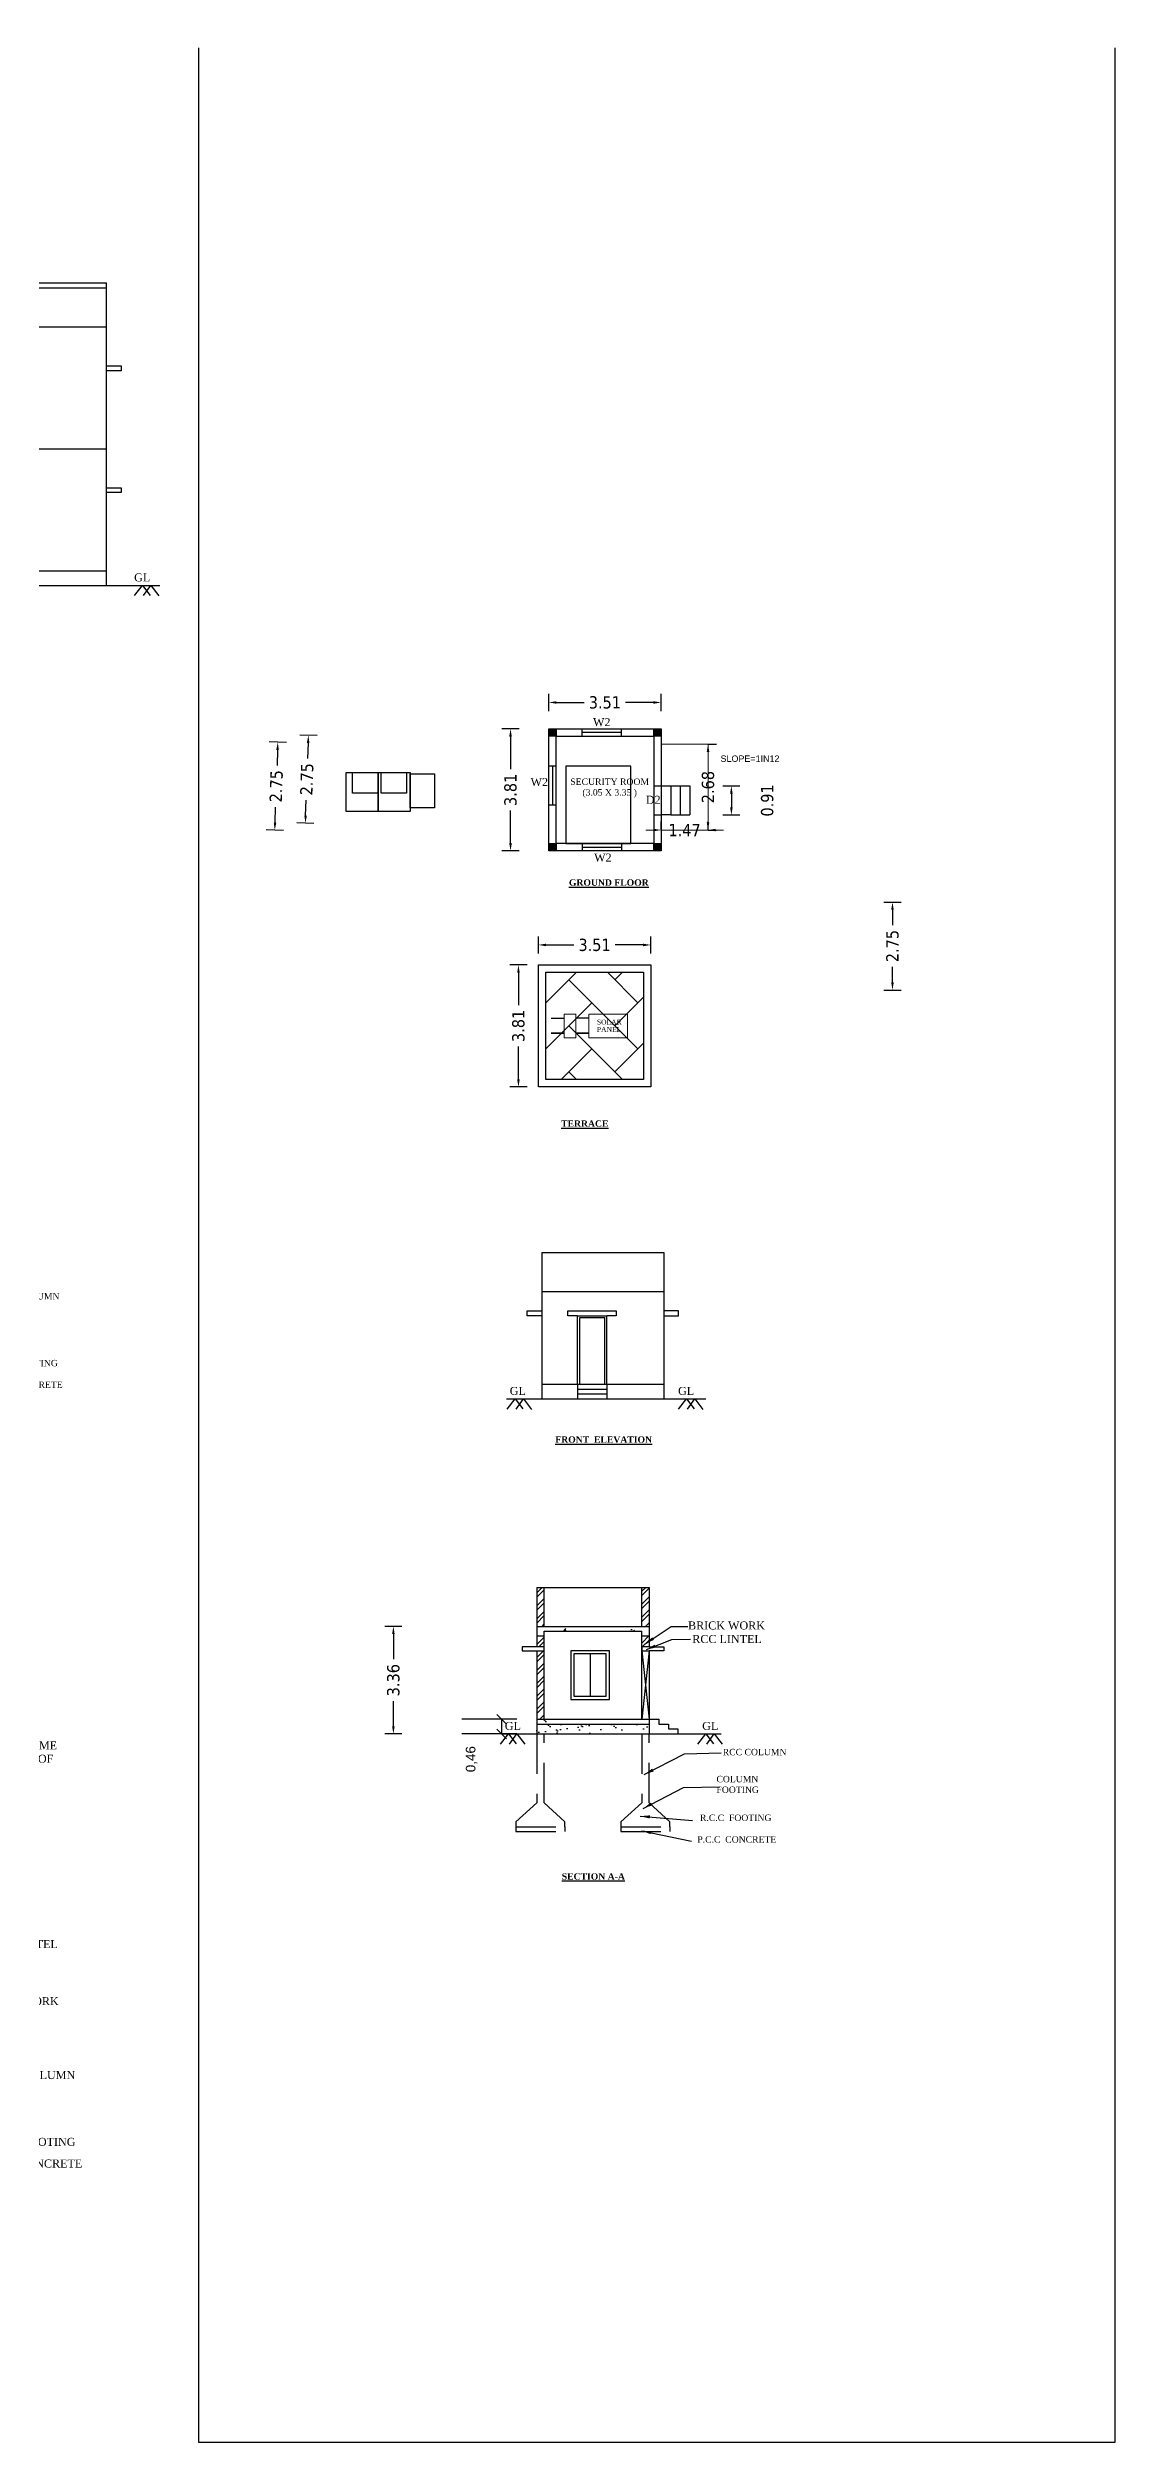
# Model space of a CAD drawing. Header units: metres. Extents: x 2063 to 2266, y 1708 to 2054.
# Drawn here: x 2232.2 to 2265.5, y 1937.3 to 2012.1 of the extents above; entities that cross this region are included whole.
import ezdxf

# ---------------------------------------------------------------- set-up
doc = ezdxf.new("R2010")
doc.units = ezdxf.units.M
doc.linetypes.add('HIDDEN', pattern=[0.375, 0.25, -0.125])
for name, color, linetype in [('BLK_3_COVERED_AREA', 140, 'Continuous'), ('BLK_3_FLR_0_EXIT_WIDTH_DOOR', 2, 'Continuous'), ('BLK_3_FLR_0_REGULAR_ROOM_1', 4, 'Continuous'), ('BLK_3_FLR_0_ROOM_1_LIGHT_VENTILATION_1', 4, 'Continuous'), ('BLK_3_FLR_0_URINAL', 235, 'Continuous'), ('BLK_3_FLR_0_WASH', 60, 'Continuous'), ('BLK_3_FLR_0_WATER_CLOSET', 213, 'Continuous'), ('BLK_3_FLR_1_ROOF_AREA', 54, 'Continuous'), ('BLK_3_HT_OF_BLDG', 5, 'Continuous'), ('BLK_3_PLINTH_HEIGHT', 7, 'Continuous'), ('TOILET_VENTILATION', 6, 'Continuous')]:
    doc.layers.add(name, color=color, linetype=linetype)
doc.layers.add('BLK_3_DA_RAMP_1', color=1, linetype='Continuous', lineweight=0)
doc.layers.add('BLK_3_FLR_0_BLT_UP_AREA', color=45, linetype='Continuous', plot=False)
doc.styles.add('CODE', font='tahoma.ttf')
doc.styles.add('CORPORATION', font='arial.ttf')
doc.styles.add('DIM', font='swissc.ttf')
doc.styles.add('i', font='romantic.ttf')
doc.styles.get("Standard").update_dxf_attribs({"font": 'arial.ttf'})
doc.styles.add('TIMES NEW ROMAN', font='times.ttf')
doc.dimstyles.new('Dim-outter', dxfattribs={"dimtxt": 1, "dimasz": 1, "dimexe": 0, "dimexo": 0, "dimgap": 1, "dimtad": 1, "dimlfac": -1, "dimzin": 3, "dimdsep": 46, "dimtxsty": 'CORPORATION', "dimblk": 'ARCHTICK', "dimcen": 0.125, "dimclrd": 8, "dimclre": 8, "dimclrt": 256, "dimazin": 0, "dimtfac": 0.5, "dimtix": 1, "dimtmove": 2, "dimatfit": 3, "dimfxl": 0, "dimtolj": 1, "dimtzin": 0, "dimarcsym": 0})
doc.dimstyles.new('Din', dxfattribs={"dimscale": 0, "dimtxt": 0.25, "dimasz": 0.1, "dimexe": 0.15, "dimexo": 0.15, "dimgap": 0.03, "dimtad": 0, "dimzin": 0, "dimdsep": 46, "dimtxsty": 'DIM', "dimblk": 'ARCHTICK', "dimcen": 0.09, "dimdle": 0.15, "dimse1": 1, "dimse2": 1, "dimclrd": 256, "dimclre": 256, "dimclrt": 7, "dimadec": 0, "dimazin": 3, "dimtfac": 1, "dimtofl": 0, "dimtmove": 1, "dimatfit": 3, "dimfxl": 0, "dimtolj": 1, "dimtzin": 0, "dimarcsym": 0})
doc.dimstyles.new('ISO-25', dxfattribs={"dimtxt": 2.5, "dimasz": 2.5, "dimexe": 1.25, "dimexo": 0.625, "dimtad": 1, "dimtxsty": 'Standard', "dimcen": 2.5, "dimadec": 0, "dimazin": 0, "dimtfac": 1, "dimtmove": 0, "dimatfit": 3, "dimfxl": 0, "dimarcsym": 0})
pattern_1 = [(45, (-3354.9244, 922.65518), (-0.202055763, 0.202055763), []), (45, (-3354.7897, 922.65518), (-0.202055763, 0.202055763), [])]
pattern_2 = [(50, (-3354.9244, 922.6552), (1.8218467, -0.15939086), [0.1905, -2.0955]), (355, (-3354.9244, 922.6552), (-0.3524342, 1.91056845), [0.1524, -1.67640584]), (100.451445, (-3354.7726, 922.6419), (1.46941247, 1.7511775), [0.1619001, -1.78090245]), (46.1842, (-3354.9244, 923.1632), (2.7107904, -0.4204233), [0.28575, -3.14325]), (96.63556, (-3354.6985, 923.1281), (2.3740413, 2.4742612), [0.2428502, -2.6713561]), (351.18415, (-3354.9244, 923.1632), (2.3740413, 2.4742612), [0.2285997, -2.5145973]), (21, (-3354.6704, 923.0362), (1.5161439, -1.022652), [0.1905, -2.0955]), (326, (-3354.6704, 923.0362), (0.6180203, 1.84187966), [0.1524, -1.6764]), (71.451445, (-3354.544, 922.951), (2.1341642, 0.8192277), [0.1619001, -1.7808994]), (37.5, (-3354.9244, 922.6552), (0.03088603, 0.84555039), [0, -1.65608, 0, -1.7018, 0, -1.68275]), (7.5, (-3354.9244, 922.6552), (0.66819663, 1.00180575), [0, -0.97028, 0, -1.61798, 0, -0.64135]), (327.5, (-3355.4908, 922.6552), (1.35590595, -0.05728744), [0, -0.635, 0, -1.9812, 0, -2.6289]), (317.5, (-3355.7448, 922.6552), (1.48129181, 0.2542649), [0, -0.8255, 0, -1.31572, 0, -1.8669])]

# ---------------------------------------------------------------- blocks, each defined once
blk = doc.blocks.new('A$C0F376840')
at = {"lineweight": 18}
for p, q in [((0, 1.74), (0, 3.53)), ((0, 3.53), (1.1, 3.53)), ((1.1, 3.53), (1.1, 1.74)), ((1.1, 1.74), (0, 1.74)), ((0, 1.14), (1.1, 1.14)), ((0, 1.14), (0, 0.59)), ((0.17, 1.14), (0.17, 1.74)), ((0.19, 1.14), (0.19, 1.74)), ((0.87, 1.14), (0.87, 1.74)), ((0.9, 1.14), (0.9, 1.74)), ((1.1, 1.14), (1.1, 0.59)), ((0, 0.59), (1.1, 0.59)), ((0.18, 0.59), (0.18, 0)), ((0.2, 0.59), (0.2, 0)), ((0.87, 0.59), (0.87, 0)), ((0.89, 0.59), (0.89, 0))]:
    blk.add_line(p, q, dxfattribs=at)
at = {"lineweight": 13, "style": 'TIMES NEW ROMAN'}
for s, p in [('SOLAR ', (0.48, 2.11)), ('PANEL', (0.82, 2.11))]:
    blk.add_text(s, height=0.229, rotation=90, dxfattribs=at).set_placement(p)
blk = doc.blocks.new('*D113')
at = {"lineweight": -2}
for p, q in [((2246.889, 1990.807), (2246.351, 1990.807)), ((2246.889, 1986.997), (2246.351, 1986.997))]:
    blk.add_line(p, q, dxfattribs=at)
for p, q in [((2246.62, 1990.567), (2246.62, 1989.548)), ((2246.62, 1987.237), (2246.62, 1988.255))]:
    blk.add_line(p, q)
for points in [[(2246.58, 1990.567), (2246.66, 1990.567), (2246.62, 1990.807)], [(2246.58, 1987.237), (2246.66, 1987.237), (2246.62, 1986.997)]]:
    blk.add_solid(points)
at = {"layer": 'Defpoints', "color": 0}
for p in [(2247.813, 1990.807), (2246.62, 1986.997), (2247.813, 1986.997)]:
    blk.add_point(p, dxfattribs=at)
at = {"insert": (2246.62, 1988.902), "char_height": 0.384, "attachment_point": 5, "rotation": 90, "style": 'CODE'}
blk.add_mtext('\\A1;3.81', dxfattribs=at)
blk = doc.blocks.new('*D169')
at = {"lineweight": -2}
for p, q in [((2247.813, 1991.364), (2247.813, 1991.901)), ((2251.323, 1991.364), (2251.323, 1991.901))]:
    blk.add_line(p, q, dxfattribs=at)
for p, q in [((2248.053, 1991.633), (2248.922, 1991.633)), ((2251.083, 1991.633), (2250.215, 1991.633))]:
    blk.add_line(p, q)
for points in [[(2248.053, 1991.673), (2248.053, 1991.593), (2247.813, 1991.633)], [(2251.083, 1991.673), (2251.083, 1991.593), (2251.323, 1991.633)]]:
    blk.add_solid(points)
at = {"layer": 'Defpoints', "color": 0}
for p in [(2251.323, 1991.633), (2247.813, 1990.807), (2251.323, 1990.807)]:
    blk.add_point(p, dxfattribs=at)
at = {"insert": (2249.568, 1991.633), "char_height": 0.384, "attachment_point": 5, "style": 'CODE'}
blk.add_mtext('\\A1;3.51', dxfattribs=at)
blk = doc.blocks.new('*D170')
at = {"lineweight": -2}
for p, q in [((2247.136, 1983.432), (2246.599, 1983.432)), ((2247.136, 1979.622), (2246.599, 1979.622))]:
    blk.add_line(p, q, dxfattribs=at)
for p, q in [((2246.867, 1983.192), (2246.867, 1982.174)), ((2246.867, 1979.862), (2246.867, 1980.881))]:
    blk.add_line(p, q)
for points in [[(2246.827, 1983.192), (2246.907, 1983.192), (2246.867, 1983.432)], [(2246.827, 1979.862), (2246.907, 1979.862), (2246.867, 1979.622)]]:
    blk.add_solid(points)
at = {"layer": 'Defpoints', "color": 0}
for p in [(2246.867, 1983.432), (2247.49, 1983.432), (2247.49, 1979.622)]:
    blk.add_point(p, dxfattribs=at)
at = {"insert": (2246.867, 1981.527), "char_height": 0.384, "attachment_point": 5, "rotation": 90, "style": 'CODE'}
blk.add_mtext('\\A1;3.81', dxfattribs=at)
blk = doc.blocks.new('*D171')
at = {"lineweight": -2}
for p, q in [((2247.49, 1983.787), (2247.49, 1984.324)), ((2251, 1983.787), (2251, 1984.324))]:
    blk.add_line(p, q, dxfattribs=at)
for p, q in [((2247.73, 1984.056), (2248.598, 1984.056)), ((2250.76, 1984.056), (2249.891, 1984.056))]:
    blk.add_line(p, q)
for points in [[(2247.73, 1984.096), (2247.73, 1984.016), (2247.49, 1984.056)], [(2250.76, 1984.096), (2250.76, 1984.016), (2251, 1984.056)]]:
    blk.add_solid(points)
at = {"layer": 'Defpoints', "color": 0}
for p in [(2247.49, 1984.056), (2247.49, 1983.432), (2251, 1983.432)]:
    blk.add_point(p, dxfattribs=at)
at = {"insert": (2249.245, 1984.056), "char_height": 0.384, "attachment_point": 5, "style": 'CODE'}
blk.add_mtext('\\A1;3.51', dxfattribs=at)
blk = doc.blocks.new('_ArchTick')
at = {"color": 0, "linetype": 'ByBlock', "const_width": 0.15}
blk.add_lwpolyline([(-0.5, -0.5), (0.5, 0.5)], dxfattribs=at)
blk = doc.blocks.new('*D80')
at = {"layer": 'BLK_3_FLR_0_REGULAR_ROOM_1', "lineweight": -2}
for p, q in [((2258.283, 1985.397), (2258.821, 1985.397)), ((2258.283, 1982.647), (2258.821, 1982.647))]:
    blk.add_line(p, q, dxfattribs=at)
at = {"layer": 'BLK_3_FLR_0_REGULAR_ROOM_1'}
for p, q in [((2258.552, 1985.157), (2258.552, 1984.674)), ((2258.552, 1982.887), (2258.552, 1983.369))]:
    blk.add_line(p, q, dxfattribs=at)
for points in [[(2258.512, 1985.157), (2258.592, 1985.157), (2258.552, 1985.397)], [(2258.512, 1982.887), (2258.592, 1982.887), (2258.552, 1982.647)]]:
    blk.add_solid(points, dxfattribs=at)
at = {"layer": 'Defpoints', "color": 0}
for p in [(2257.308, 1985.397), (2258.552, 1985.397), (2257.308, 1982.647)]:
    blk.add_point(p, dxfattribs=at)
at = {"layer": 'BLK_3_FLR_0_REGULAR_ROOM_1', "insert": (2258.552, 1984.022), "char_height": 0.384, "attachment_point": 5, "rotation": 90, "style": 'CODE'}
blk.add_mtext('\\A1;2.75', dxfattribs=at)
blk = doc.blocks.new('*D286')
at = {"layer": 'BLK_3_FLR_0_EXIT_WIDTH_DOOR', "lineweight": -2}
for p, q in [((2253.251, 1989.027), (2253.788, 1989.027)), ((2253.251, 1988.117), (2253.788, 1988.117))]:
    blk.add_line(p, q, dxfattribs=at)
at = {"layer": 'BLK_3_FLR_0_EXIT_WIDTH_DOOR'}
blk.add_line((2253.519, 1988.787), (2253.519, 1988.357), dxfattribs=at)
for points in [[(2253.479, 1988.787), (2253.559, 1988.787), (2253.519, 1989.027)], [(2253.479, 1988.357), (2253.559, 1988.357), (2253.519, 1988.117)]]:
    blk.add_solid(points, dxfattribs=at)
at = {"layer": 'Defpoints', "color": 0}
for p in [(2251.323, 1989.027), (2251.323, 1988.117), (2253.519, 1988.117)]:
    blk.add_point(p, dxfattribs=at)
at = {"layer": 'BLK_3_FLR_0_EXIT_WIDTH_DOOR', "insert": (2254.64, 1988.572), "char_height": 0.384, "attachment_point": 5, "rotation": 90, "style": 'CODE'}
blk.add_mtext('\\A1;0.91', dxfattribs=at)
blk = doc.blocks.new('_Oblique')
at = {"color": 0, "linetype": 'ByBlock', "lineweight": -2}
blk.add_line((-0.5, -0.5), (0.5, 0.5), dxfattribs=at)
blk = doc.blocks.new('*D287')
at = {"layer": 'BLK_3_PLINTH_HEIGHT', "color": 0, "lineweight": -2}
for p, q in [((2246.815, 1959.864), (2245.096, 1959.864)), ((2246.815, 1959.404), (2245.096, 1959.404)), ((2246.346, 1959.404), (2246.346, 1959.864))]:
    blk.add_line(p, q, dxfattribs=at)
at = {"layer": 'Defpoints', "color": 0}
for p in [(2246.346, 1959.864), (2247.44, 1959.864), (2247.44, 1959.404)]:
    blk.add_point(p, dxfattribs=at)
at = {"layer": 'BLK_3_PLINTH_HEIGHT', "color": 0, "lineweight": -2, "xscale": 0.3, "yscale": 0.3, "zscale": 0.3}
for p, rotation in [((2246.346, 1959.864), 90), ((2246.346, 1959.404), 270)]:
    blk.add_blockref('_Oblique', p, dxfattribs=dict(at, rotation=rotation))
at = {"layer": 'BLK_3_PLINTH_HEIGHT', "color": 0, "insert": (2245.401, 1958.616), "char_height": 0.3, "attachment_point": 5, "rotation": 90}
blk.add_mtext('0,46', dxfattribs=at)
blk = doc.blocks.new('*D254')
at = {"layer": 'BLK_3_DA_RAMP_1', "lineweight": -2}
for p, q in [((2251.323, 1987.647), (2251.323, 1987.916)), ((2252.79, 1987.647), (2252.79, 1987.916))]:
    blk.add_line(p, q, dxfattribs=at)
at = {"layer": 'BLK_3_DA_RAMP_1'}
for p, q in [((2251.083, 1987.647), (2250.843, 1987.647)), ((2253.03, 1987.647), (2253.27, 1987.647))]:
    blk.add_line(p, q, dxfattribs=at)
for points in [[(2251.083, 1987.687), (2251.083, 1987.607), (2251.323, 1987.647)], [(2253.03, 1987.687), (2253.03, 1987.607), (2252.79, 1987.647)]]:
    blk.add_solid(points, dxfattribs=at)
at = {"layer": 'Defpoints', "color": 0}
for p in [(2251.323, 1987.647), (2252.79, 1987.647), (2252.79, 1987.647)]:
    blk.add_point(p, dxfattribs=at)
at = {"layer": 'BLK_3_DA_RAMP_1', "insert": (2252.057, 1987.647), "char_height": 0.384, "attachment_point": 5, "style": 'CODE'}
blk.add_mtext('\\A1;1.47', dxfattribs=at)
blk = doc.blocks.new('*D255')
at = {"layer": 'BLK_3_DA_RAMP_1', "lineweight": -2}
for p, q in [((2252.79, 1990.328), (2253.059, 1990.328)), ((2252.79, 1987.647), (2253.059, 1987.647))]:
    blk.add_line(p, q, dxfattribs=at)
at = {"layer": 'BLK_3_DA_RAMP_1'}
for p, q in [((2252.79, 1990.088), (2252.79, 1989.644)), ((2252.79, 1987.887), (2252.79, 1988.331))]:
    blk.add_line(p, q, dxfattribs=at)
for points in [[(2252.75, 1990.088), (2252.83, 1990.088), (2252.79, 1990.328)], [(2252.75, 1987.887), (2252.83, 1987.887), (2252.79, 1987.647)]]:
    blk.add_solid(points, dxfattribs=at)
at = {"layer": 'Defpoints', "color": 0}
for p in [(2252.79, 1990.328), (2252.79, 1987.647), (2252.79, 1987.647)]:
    blk.add_point(p, dxfattribs=at)
at = {"layer": 'BLK_3_DA_RAMP_1', "insert": (2252.79, 1988.988), "char_height": 0.384, "attachment_point": 5, "rotation": 90, "style": 'CODE'}
blk.add_mtext('\\A1;2.68', dxfattribs=at)
blk = doc.blocks.new('*D289')
at = {"layer": 'BLK_3_FLR_0_WATER_CLOSET', "lineweight": -2}
for p, q in [((2239.618, 1990.38), (2239.081, 1990.398)), ((2239.524, 1987.632), (2238.986, 1987.65))]:
    blk.add_line(p, q, dxfattribs=at)
at = {"layer": 'BLK_3_FLR_0_WATER_CLOSET'}
for p, q in [((2239.341, 1990.149), (2239.325, 1989.667)), ((2239.263, 1987.881), (2239.28, 1988.363))]:
    blk.add_line(p, q, dxfattribs=at)
for points in [[(2239.301, 1990.151), (2239.381, 1990.148), (2239.349, 1990.389)], [(2239.223, 1987.882), (2239.303, 1987.879), (2239.255, 1987.641)]]:
    blk.add_solid(points, dxfattribs=at)
at = {"layer": 'Defpoints', "color": 0}
for p in [(2239.349, 1990.389), (2239.963, 1990.368), (2239.868, 1987.62)]:
    blk.add_point(p, dxfattribs=at)
at = {"layer": 'BLK_3_FLR_0_WATER_CLOSET', "insert": (2239.302, 1989.015), "char_height": 0.384, "attachment_point": 5, "rotation": 88.03523, "style": 'CODE'}
blk.add_mtext('\\A1;2.75', dxfattribs=at)
blk = doc.blocks.new('*D290')
at = {"layer": 'BLK_3_FLR_0_WATER_CLOSET', "lineweight": -2}
for p, q in [((2240.574, 1990.598), (2240.037, 1990.616)), ((2240.48, 1987.85), (2239.942, 1987.868))]:
    blk.add_line(p, q, dxfattribs=at)
at = {"layer": 'BLK_3_FLR_0_WATER_CLOSET'}
for p, q in [((2240.297, 1990.367), (2240.281, 1989.885)), ((2240.219, 1988.099), (2240.236, 1988.581))]:
    blk.add_line(p, q, dxfattribs=at)
for points in [[(2240.257, 1990.369), (2240.337, 1990.366), (2240.305, 1990.607)], [(2240.179, 1988.1), (2240.259, 1988.097), (2240.211, 1987.859)]]:
    blk.add_solid(points, dxfattribs=at)
at = {"layer": 'Defpoints', "color": 0}
for p in [(2240.305, 1990.607), (2240.919, 1990.586), (2240.824, 1987.838)]:
    blk.add_point(p, dxfattribs=at)
at = {"layer": 'BLK_3_FLR_0_WATER_CLOSET', "insert": (2240.258, 1989.233), "char_height": 0.384, "attachment_point": 5, "rotation": 88.03523, "style": 'CODE'}
blk.add_mtext('\\A1;2.75', dxfattribs=at)
blk = doc.blocks.new('*D292')
at = {"layer": 'BLK_3_HT_OF_BLDG', "lineweight": -2}
for p, q in [((2243.229, 1962.764), (2242.692, 1962.764)), ((2243.229, 1959.404), (2242.692, 1959.404))]:
    blk.add_line(p, q, dxfattribs=at)
at = {"layer": 'BLK_3_HT_OF_BLDG'}
for p, q in [((2242.96, 1962.524), (2242.96, 1961.743)), ((2242.96, 1959.644), (2242.96, 1960.424))]:
    blk.add_line(p, q, dxfattribs=at)
for points in [[(2242.92, 1962.524), (2243, 1962.524), (2242.96, 1962.764)], [(2242.92, 1959.644), (2243, 1959.644), (2242.96, 1959.404)]]:
    blk.add_solid(points, dxfattribs=at)
at = {"layer": 'Defpoints', "color": 0}
for p in [(2242.96, 1962.764), (2247.902, 1962.764), (2247.902, 1959.404)]:
    blk.add_point(p, dxfattribs=at)
at = {"layer": 'BLK_3_HT_OF_BLDG', "insert": (2242.96, 1961.084), "char_height": 0.384, "attachment_point": 5, "rotation": 90, "style": 'CODE'}
blk.add_mtext('\\A1;3.36', dxfattribs=at)

msp = doc.modelspace()

# ---------------------------------------------------------------- hatches: boundary and pattern name
h = msp.add_hatch(color=256)
h.dxf.hatch_style = 1
h.paths.add_polyline_path([(2247.813, 1990.807), (2247.813, 1990.577), (2248.043, 1990.577), (2248.043, 1990.807)])
h = msp.add_hatch(color=256)
h.dxf.hatch_style = 1
h.paths.add_polyline_path([(2251.093, 1990.807), (2251.093, 1990.577), (2251.323, 1990.577), (2251.323, 1990.807)])
h = msp.add_hatch(color=256)
h.dxf.hatch_style = 1
h.paths.add_polyline_path([(2247.813, 1987.227), (2247.813, 1986.997), (2248.043, 1986.997), (2248.043, 1987.227)])
h = msp.add_hatch(color=256)
h.dxf.hatch_style = 1
h.paths.add_polyline_path([(2251.093, 1987.227), (2251.093, 1986.997), (2251.323, 1986.997), (2251.323, 1987.227)])
h = msp.add_hatch()
h.set_pattern_fill('AR-HBONE', color=256, scale=0.01, angle=180)
h.set_pattern_definition([(225, (-2736.6776, 384.4806), (-8e-11, -1.43684098), [3.048, -1.016]), (315, (-2737.396, 383.7622), (-8e-11, -1.43684098), [3.048, -1.016])])
h.paths.add_polyline_path([(2247.72, 1979.852), (2250.77, 1979.852), (2250.77, 1983.202), (2247.72, 1983.202)])
h = msp.add_hatch()
h.set_pattern_fill('ANSI32', color=256, scale=0.03)
h.set_pattern_definition(pattern_1)
h.paths.add_polyline_path([(2247.67, 1963.984), (2247.44, 1963.984), (2247.44, 1962.764), (2247.67, 1962.764)])
h = msp.add_hatch()
h.set_pattern_fill('ANSI32', color=256, scale=0.03)
h.set_pattern_definition(pattern_1)
h.paths.add_polyline_path([(2250.72, 1962.764), (2250.95, 1962.764), (2250.95, 1963.984), (2250.72, 1963.984)])
h = msp.add_hatch()
h.set_pattern_fill('AR-CONC', color=256, scale=0.01)
h.set_pattern_definition(pattern_2)
h.paths.add_polyline_path([(2250.95, 1962.764), (2247.44, 1962.764), (2247.44, 1962.464), (2247.67, 1962.464), (2247.67, 1962.614), (2250.72, 1962.614), (2250.72, 1962.464), (2250.95, 1962.464)])
h = msp.add_hatch()
h.set_pattern_fill('ANSI32', color=256, scale=0.03)
h.set_pattern_definition(pattern_1)
h.paths.add_polyline_path([(2247.44, 1962.124), (2247.67, 1962.124), (2247.67, 1962.464), (2247.44, 1962.464)])
h = msp.add_hatch()
h.set_pattern_fill('ANSI32', color=256, scale=0.03)
h.set_pattern_definition(pattern_1)
h.paths.add_polyline_path([(2250.95, 1962.464), (2250.72, 1962.464), (2250.72, 1962.124), (2250.95, 1962.124)])
h = msp.add_hatch()
h.set_pattern_fill('ANSI32', color=256, scale=0.03)
h.set_pattern_definition(pattern_1)
h.paths.add_polyline_path([(2247.67, 1962.004), (2247.44, 1962.004), (2247.44, 1959.864), (2247.67, 1959.864)])
h = msp.add_hatch()
h.set_pattern_fill('AR-CONC', color=256, scale=0.01)
h.set_pattern_definition(pattern_2)
h.paths.add_polyline_path([(2247.44, 1959.864), (2247.44, 1959.714), (2250.95, 1959.714), (2250.95, 1959.864)])
h = msp.add_hatch()
h.set_pattern_fill('AR-SAND', color=256, scale=0.01)
h.set_pattern_definition([(37.5, (-3354.9244, 922.65518), (-0.016000313, 0.489413237), [0, -0.38608, 0, -0.4318, 0, -0.41275]), (7.5, (-3354.9244, 922.6552), (0.44952328, 0.7168251), [0, -0.20828, 0, -0.34798, 0, -0.13335]), (327.5, (-3355.2368, 922.65518), (0.79099237, 0.001437185), [0, -0.127, 0, -0.4572, 0, -0.5969]), (317.5, (-3355.2368, 922.6552), (0.76355645, 0.22292932), [0, -0.0635, 0, -0.29972, 0, -0.3429])])
h.paths.add_polyline_path([(2247.44, 1959.714), (2247.44, 1959.404), (2250.95, 1959.404), (2250.95, 1959.714)])

# ---------------------------------------------------------------- linework, layer by layer
for p, q in [((2236.876, 2012.086), (2236.876, 1937.276)), ((2265.507, 1937.276), (2265.507, 2012.086)), ((2204.883, 2004.59, -3.121), (2233.993, 2004.59, -3.121)), ((2211.074, 2004.75, -3.121), (2233.993, 2004.75, -3.121)), ((2233.993, 2004.59, -3.121), (2233.993, 2004.75, -3.121)), ((2233.993, 1995.29, 16.644), (2233.993, 2004.59, 16.644)), ((2204.883, 2003.37, -3.121), (2233.993, 2003.37, -3.121)), ((2204.883, 1999.56, -3.121), (2233.993, 1999.56, -3.121)), ((2202.158, 1995.29, -3.121), (2235.668, 1995.29, -3.121)), ((2230.497, 1995.75, -3.121), (2233.993, 1995.75, -3.121)), ((2248.863, 1990.577), (2248.863, 1990.807)), ((2250.083, 1990.577), (2250.083, 1990.807)), ((2250.083, 1990.692), (2248.863, 1990.692)), ((2247.928, 1989.657), (2247.928, 1988.437)), ((2251.093, 1989.027), (2251.323, 1989.027)), ((2251.323, 1989.027), (2252.223, 1989.027)), ((2251.093, 1988.117), (2251.323, 1988.117)), ((2251.623, 1988.117), (2252.223, 1988.117)), ((2248.872, 1986.997), (2248.872, 1987.227)), ((2248.872, 1987.112), (2250.092, 1987.112)), ((2250.092, 1986.997), (2250.092, 1987.227)), ((2247.595, 1974.451), (2247.595, 1969.871)), ((2247.595, 1974.451), (2251.405, 1974.451)), ((2251.405, 1974.451), (2251.405, 1969.871)), ((2247.595, 1973.231), (2251.405, 1973.231)), ((2248.715, 1970.331), (2248.715, 1972.471)), ((2248.715, 1972.471), (2249.625, 1972.471)), ((2248.787, 1970.331), (2248.787, 1972.413)), ((2248.787, 1972.413), (2249.563, 1972.413)), ((2249.563, 1970.331), (2249.563, 1972.413)), ((2249.625, 1970.331), (2249.625, 1972.471)), ((2246.495, 1969.871), (2252.725, 1969.871)), ((2247.595, 1970.331), (2251.405, 1970.331)), ((2248.715, 1970.331), (2248.715, 1969.871)), ((2248.715, 1970.181), (2249.625, 1970.181)), ((2248.715, 1970.031), (2249.625, 1970.031)), ((2249.625, 1970.331), (2249.625, 1969.871)), ((2247.44, 1963.984), (2247.44, 1962.124)), ((2247.44, 1963.984), (2250.95, 1963.984)), ((2247.67, 1962.764), (2247.67, 1963.984)), ((2250.72, 1962.764), (2250.72, 1963.984)), ((2250.95, 1963.984), (2250.95, 1962.124)), ((2247.44, 1962.764), (2250.95, 1962.764)), ((2247.44, 1962.464), (2247.67, 1962.464)), ((2247.67, 1962.614), (2250.72, 1962.614)), ((2247.67, 1959.864), (2247.67, 1962.614)), ((2250.72, 1959.864), (2250.72, 1962.614)), ((2250.72, 1962.464), (2250.95, 1962.464)), ((2247.44, 1962.004), (2247.44, 1959.404)), ((2249.105, 1961.904), (2249.105, 1960.584)), ((2250.95, 1962.004), (2250.72, 1959.864)), ((2250.72, 1962.004), (2250.95, 1959.864)), ((2250.95, 1962.004), (2250.95, 1959.404)), ((2246.356, 1959.404), (2253.2, 1959.404)), ((2247.44, 1959.864), (2250.95, 1959.864)), ((2247.44, 1959.714), (2250.95, 1959.714)), ((2246.789, 1956.654, 9.883), (2246.789, 1956.354, 9.883)), ((2250.069, 1956.654, 9.883), (2250.069, 1956.354, 9.883)), ((2236.876, 1937.276), (2265.507, 1937.276))]:
    msp.add_line(p, q)
at = {"linetype": 'HIDDEN', "ltscale": 5}
for p, q in [((2247.44, 1959.404, 9.883), (2247.44, 1957.254, 9.883)), ((2247.67, 1957.254), (2247.67, 1959.404)), ((2250.72, 1959.404, 9.883), (2250.72, 1957.254, 9.883)), ((2250.95, 1957.254), (2250.95, 1959.404)), ((2246.789, 1956.654, 9.883), (2247.44, 1957.254, 9.883)), ((2248.321, 1956.654), (2247.67, 1957.254)), ((2250.069, 1956.654, 9.883), (2250.72, 1957.254, 9.883)), ((2251.601, 1956.654), (2250.95, 1957.254)), ((2246.789, 1956.504, 9.883), (2248.321, 1956.504, 1.923)), ((2246.789, 1956.354, 9.883), (2248.321, 1956.354, 1.923)), ((2248.321, 1956.504), (2248.321, 1956.654)), ((2248.321, 1956.504), (2248.321, 1956.354)), ((2250.069, 1956.504, 9.883), (2251.601, 1956.504, 1.923)), ((2250.069, 1956.354, 9.883), (2251.601, 1956.354, 1.923)), ((2251.601, 1956.504), (2251.601, 1956.654)), ((2251.601, 1956.504), (2251.601, 1956.354))]:
    msp.add_line(p, q, dxfattribs=at)
for points, elevation in [([(2233.993, 2002.15), (2234.453, 2002.15), (2234.453, 2002), (2233.993, 2002)], 16.644), ([(2233.993, 1998.34), (2234.453, 1998.34), (2234.453, 1998.19), (2233.993, 1998.19)], 16.644), ([(2234.873, 1994.972), (2235.123, 1995.29), (2235.366, 1994.979)], -3.121), ([(2235.156, 1994.972), (2235.385, 1995.29), (2235.634, 1994.965)], -3.121)]:
    msp.add_lwpolyline(points, dxfattribs=dict(elevation=elevation))
for points in [[(2248.043, 1990.577), (2247.813, 1990.577), (2247.813, 1990.807), (2248.043, 1990.807)], [(2251.323, 1990.577), (2251.093, 1990.577), (2251.093, 1990.807), (2251.323, 1990.807)], [(2248.043, 1986.997), (2247.813, 1986.997), (2247.813, 1987.227), (2248.043, 1987.227)], [(2251.323, 1986.997), (2251.093, 1986.997), (2251.093, 1987.227), (2251.323, 1987.227)], [(2247.72, 1979.852), (2247.72, 1983.202), (2250.77, 1983.202), (2250.77, 1979.852)], [(2249.71, 1962.004), (2248.499, 1962.004), (2248.499, 1960.484), (2249.71, 1960.484)], [(2249.61, 1961.904), (2248.599, 1961.904), (2248.599, 1960.584), (2249.61, 1960.584)]]:
    msp.add_lwpolyline(points, close=True)
for points in [[(2247.813, 1989.657), (2248.043, 1989.657)], [(2251.323, 1989.027), (2251.623, 1989.027), (2251.623, 1988.117), (2251.323, 1988.117)], [(2251.923, 1989.027), (2251.923, 1988.117)], [(2252.223, 1989.027), (2252.223, 1988.117)], [(2247.813, 1988.437), (2248.043, 1988.437)], [(2247.595, 1972.471), (2247.135, 1972.471), (2247.135, 1972.621), (2247.595, 1972.621)], [(2248.715, 1972.471), (2248.415, 1972.471), (2248.415, 1972.621), (2249.625, 1972.621), (2249.925, 1972.621), (2249.925, 1972.471), (2249.625, 1972.471)], [(2251.405, 1972.471), (2251.865, 1972.471), (2251.865, 1972.621), (2251.405, 1972.621)], [(2246.512, 1969.553), (2246.762, 1969.871), (2247.004, 1969.56)], [(2246.795, 1969.553), (2247.024, 1969.871), (2247.272, 1969.546)], [(2251.866, 1969.553), (2252.117, 1969.871), (2252.359, 1969.56)], [(2252.149, 1969.553), (2252.378, 1969.871), (2252.627, 1969.546)], [(2247.44, 1962.124), (2246.98, 1962.124), (2246.98, 1962.004), (2247.44, 1962.004)], [(2247.44, 1962.004), (2247.67, 1962.004), (2247.67, 1962.124), (2247.44, 1962.124)], [(2250.95, 1962.124), (2250.72, 1962.124), (2250.72, 1962.004), (2250.95, 1962.004)], [(2250.95, 1962.124), (2251.41, 1962.124), (2251.41, 1962.004), (2250.95, 1962.004)], [(2246.304, 1959.085), (2246.554, 1959.404), (2246.797, 1959.093)], [(2246.587, 1959.085), (2246.816, 1959.404), (2247.065, 1959.079)], [(2250.95, 1959.864), (2251.25, 1959.864), (2251.25, 1959.714), (2251.55, 1959.714), (2251.55, 1959.564), (2251.85, 1959.564), (2251.85, 1959.404)], [(2252.471, 1959.085), (2252.721, 1959.404), (2252.964, 1959.093)], [(2252.754, 1959.085), (2252.983, 1959.404), (2253.232, 1959.079)]]:
    msp.add_lwpolyline(points)
at = {"layer": 'BLK_3_COVERED_AREA', "color": 140}
msp.add_lwpolyline([(2247.813, 1986.997), (2247.813, 1990.807), (2251.323, 1990.807), (2251.323, 1986.997)], close=True, dxfattribs=at)
at = {"layer": 'BLK_3_DA_RAMP_1', "color": 1}
msp.add_lwpolyline([(2251.323, 1990.328), (2252.79, 1990.328), (2252.79, 1987.647), (2251.323, 1987.647)], close=True, dxfattribs=at)
at = {"layer": 'BLK_3_FLR_0_BLT_UP_AREA', "color": 45, "lineweight": -2}
msp.add_lwpolyline([(2247.813, 1990.807), (2251.323, 1990.807), (2251.323, 1986.997), (2247.813, 1986.997)], close=True, dxfattribs=at)
at = {"layer": 'BLK_3_FLR_0_REGULAR_ROOM_1', "color": 4}
msp.add_lwpolyline([(2251.093, 1988.117), (2251.093, 1987.227), (2248.043, 1987.227), (2248.043, 1990.577), (2251.093, 1990.577), (2251.093, 1989.027)], dxfattribs=at)
msp.add_lwpolyline([(2248.043, 1990.577), (2251.093, 1990.577), (2251.093, 1987.227), (2248.043, 1987.227)], close=True, dxfattribs=at)
at = {"layer": 'BLK_3_FLR_0_ROOM_1_LIGHT_VENTILATION_1', "color": 4}
msp.add_lwpolyline([(2248.343, 1987.227), (2250.374, 1987.227), (2250.374, 1989.644), (2248.343, 1989.644)], close=True, dxfattribs=at)
at = {"layer": 'BLK_3_FLR_0_URINAL', "color": 235, "elevation": 39.53}
msp.add_lwpolyline([(2243.481, 1989.406), (2244.241, 1989.406), (2244.241, 1988.343), (2243.481, 1988.343)], close=True, dxfattribs=at)
at = {"layer": 'BLK_3_FLR_0_WASH', "color": 60, "elevation": 39.53}
for points in [[(2241.688, 1989.449), (2242.481, 1989.449), (2242.481, 1988.8), (2241.688, 1988.8)], [(2242.58, 1989.449), (2243.373, 1989.449), (2243.373, 1988.8), (2242.58, 1988.8)]]:
    msp.add_lwpolyline(points, close=True, dxfattribs=at)
at = {"layer": 'BLK_3_FLR_0_WATER_CLOSET', "color": 1, "elevation": 39.53}
msp.add_lwpolyline([(2241.481, 1989.449), (2242.481, 1989.449), (2242.481, 1988.229), (2241.481, 1988.229)], close=True, dxfattribs=at)
at = {"layer": 'BLK_3_FLR_0_WATER_CLOSET', "color": 2, "elevation": 39.53}
msp.add_lwpolyline([(2242.481, 1989.449), (2243.481, 1989.449), (2243.481, 1988.229), (2242.481, 1988.229)], close=True, dxfattribs=at)
at = {"layer": 'BLK_3_FLR_1_ROOF_AREA', "color": 54}
msp.add_lwpolyline([(2247.49, 1979.622), (2247.49, 1983.432), (2251, 1983.432), (2251, 1979.622)], close=True, dxfattribs=at)
at = {"layer": 'TOILET_VENTILATION', "color": 6, "elevation": 39.53}
for points in [[(2241.481, 1989.449), (2242.481, 1989.449), (2242.481, 1988.229), (2241.481, 1988.229)], [(2242.481, 1989.449), (2243.481, 1989.449), (2243.481, 1988.229), (2242.481, 1988.229)]]:
    msp.add_lwpolyline(points, close=True, dxfattribs=at)

# ---------------------------------------------------------------- block references
at = {"xscale": 0.6755341540230396, "yscale": 0.6755341540230396, "zscale": 0.6755341540230396, "rotation": 270}
msp.add_blockref('A$C0F376840', (2247.892, 1981.894), dxfattribs=at)

# ---------------------------------------------------------------- texts
at = {"ltscale": 0.2, "char_height": 0.25, "attachment_point": 7, "style": 'TIMES NEW ROMAN'}
for insert in [(2234.861, 1995.412, 1.115), (2246.596, 1969.993, 4.236), (2251.854, 1969.993, 4.236), (2246.442, 1959.525, 4.236), (2252.608, 1959.525, 4.236)]:
    msp.add_mtext_dynamic_manual_height_columns('GL', width=0.92212, gutter_width=1.466, heights=[0], dxfattribs=dict(at, insert=insert))
at = {"attachment_point": 1, "style": 'TIMES NEW ROMAN'}
for s, width, insert, char_height in [('W2', 0.50877, (2249.197, 1991.143), 0.25), ('W2', 0.50877, (2247.247, 1989.274), 0.25), ('{\\W5.25604;  }SECURITY ROOM\\P{\\W7.75604;  }(3.05 X 3.35 )', 3.93127, (2247.694, 1989.258), 0.2), ('D2', 0.50877, (2250.847, 1988.718), 0.25), ('W2', 0.50877, (2249.232, 1986.912), 0.25), ('{\\fTimes New Roman|b1|i0|c0|p18;\\W9.9948;\\L          \\W1;GROUND FLOOR}', 17.22221, (2240.896, 1986.106, -9.883), 0.2), ('{\\fTimes New Roman|b1|i0|c0|p18;\\W8.19899;\\L \\W1;TERRACE}', 2.63638, (2247.581, 1978.575, -9.883), 0.2), ('{\\fTimes New Roman|b1|i0|c0|p18;\\W9.64734;\\L          \\W1;FRONT  ELEVATION}', 17.22221, (2240.733, 1968.703, -5.647), 0.2), ('{\\fTimes New Roman|b1|i0|c0|p18;\\W9.4048;\\L           \\W1;SECTION A-A}', 17.22221, (2240.407, 1955.05, -9.883), 0.2)]:
    msp.add_mtext_dynamic_manual_height_columns(s, width=width, gutter_width=1, heights=[0], dxfattribs=dict(at, insert=insert, char_height=char_height))
at = {"attachment_point": 1, "style": 'i'}
for s, insert, char_height, width in [('RCC COLUMN', (2230.541, 1973.179), 0.2, 2.73744), ('R.C.C  FOOTING', (2230.245, 1971.092), 0.2, 2.73744), ('P.C.C  CONCRETE', (2230.162, 1970.415, 4.236), 0.2, 2.73744), ('BRICK WORK', (2252.167, 1962.918, -9.883), 0.25, 2.43038), ('RCC LINTEL', (2252.299, 1962.494), 0.25, 2.43038), ('GALVALUME SHEET ROOF', (2230.062, 1959.171, 9.883), 0.25, 2.43038), ('RCC COLUMN', (2253.25, 1958.938, 1.923), 0.2, 2.73744), ('COLUMN\\PFOOTING ', (2253.053, 1958.094, 6.159), 0.2, 2.73744), ('R.C.C  FOOTING', (2252.538, 1956.885, 1.923), 0.2, 2.73744), ('P.C.C  CONCRETE', (2252.455, 1956.207, 6.159), 0.2, 2.73744), ('RCC LINTEL', (2230.307, 1952.961, 9.883), 0.25, 2.43038), ('BRICK WORK', (2230.102, 1951.18, 9.883), 0.25, 2.43038), ('RCC COLUMN', (2230.535, 1948.87, 9.883), 0.25, 2.43038), ('R.C.C  FOOTING', (2230.239, 1946.783, 9.883), 0.25, 3.02316), ('P.C.C  CONCRETE', (2230.156, 1946.106, 14.118), 0.25, 3.27498)]:
    msp.add_mtext(s, dxfattribs=dict(at, insert=insert, char_height=char_height, width=width))
at = {"layer": 'BLK_3_DA_RAMP_1', "color": 1, "insert": (2254.101, 1989.977), "char_height": 0.2, "width": 2.4, "attachment_point": 2}
msp.add_mtext('SLOPE=1IN12', dxfattribs=at)

# ---------------------------------------------------------------- dimensions: what is measured, and where the dimension line sits
for p1, p2, distance, picture, middle in [((2247.813, 1990.807), (2251.323, 1990.807), 0.826, '*D169', (2249.568, 1991.633)), ((2247.813, 1990.807), (2247.813, 1986.997), -1.193, '*D113', (2246.62, 1988.902)), ((2251, 1983.432), (2247.49, 1983.432), -0.624, '*D171', (2249.245, 1984.056)), ((2247.49, 1979.622), (2247.49, 1983.432), 0.622, '*D170', (2246.867, 1981.527))]:
    dim = msp.add_aligned_dim(p1=p1, p2=p2, distance=distance, dimstyle='Din', override={"dimscale": 0.096, "dimtxt": 4, "dimasz": 2.5, "dimexe": 2.8, "dimgap": 1.75, "dimpost": '\\X', "dimtxsty": 'CODE', "dimsah": 1, "dimdle": 2.8, "dimse1": 0, "dimse2": 0, "dimclrt": 256, "dimtmove": 2, "dimfxl": 2.8, "dimfxlon": 1, "dimtfillclr": 2, "dimlwd": 65535})
    dim.commit()
    dim.dimension.update_dxf_attribs({"geometry": picture, "text_midpoint": middle})
at = {"layer": 'BLK_3_DA_RAMP_1', "color": 1}
for p1, picture, middle in [((2252.79, 1990.328), '*D255', (2252.79, 1988.988)), ((2251.323, 1987.647), '*D254', (2252.057, 1987.647))]:
    dim = msp.add_aligned_dim(p1=p1, p2=(2252.79, 1987.647), distance=0, dimstyle='Din', override={"dimscale": 0.096, "dimtxt": 4, "dimasz": 2.5, "dimexe": 2.8, "dimgap": 1.75, "dimpost": '\\X', "dimtxsty": 'CODE', "dimsah": 1, "dimdle": 2.8, "dimse1": 0, "dimse2": 0, "dimclrt": 256, "dimtmove": 2, "dimfxl": 2.8, "dimfxlon": 1, "dimtfillclr": 2, "dimlwd": 65535}, dxfattribs=at)
    dim.commit()
    dim.dimension.update_dxf_attribs({"geometry": picture, "text_midpoint": middle})
at = {"layer": 'BLK_3_FLR_0_EXIT_WIDTH_DOOR', "color": 2}
dim = msp.add_aligned_dim(p1=(2251.323, 1989.027), p2=(2251.323, 1988.117), distance=2.196, dimstyle='Din', override={"dimscale": 0.096, "dimtxt": 4, "dimasz": 2.5, "dimexe": 2.8, "dimgap": 1.75, "dimpost": '\\X', "dimtxsty": 'CODE', "dimsah": 1, "dimdle": 2.8, "dimse1": 0, "dimse2": 0, "dimclrt": 256, "dimtmove": 2, "dimfxl": 2.8, "dimfxlon": 1, "dimtfillclr": 2, "dimlwd": 65535}, dxfattribs=at)
dim.commit()
dim.dimension.update_dxf_attribs({"geometry": '*D286', "text_midpoint": (2254.64, 1988.572)})
at = {"layer": 'BLK_3_FLR_0_REGULAR_ROOM_1', "color": 4}
dim = msp.add_aligned_dim(p1=(2257.308, 1982.647), p2=(2257.308, 1985.397), distance=-1.244, dimstyle='Din', override={"dimscale": 0.096, "dimtxt": 4, "dimasz": 2.5, "dimexe": 2.8, "dimgap": 1.75, "dimpost": '\\X', "dimtxsty": 'CODE', "dimsah": 1, "dimdle": 2.8, "dimse1": 0, "dimse2": 0, "dimclrt": 256, "dimtmove": 2, "dimfxl": 2.8, "dimfxlon": 1, "dimtfillclr": 2, "dimlwd": 65535}, dxfattribs=at)
dim.commit()
dim.dimension.update_dxf_attribs({"geometry": '*D80', "text_midpoint": (2258.552, 1984.022)})
at = {"layer": 'BLK_3_FLR_0_WATER_CLOSET', "color": 2}
dim = msp.add_aligned_dim(p1=(2239.868, 1987.62), p2=(2239.963, 1990.368), distance=0.614, dimstyle='Din', override={"dimscale": 0.096, "dimtxt": 4, "dimasz": 2.5, "dimexe": 2.8, "dimgap": 1.75, "dimpost": '\\X', "dimtxsty": 'CODE', "dimsah": 1, "dimdle": 2.8, "dimse1": 0, "dimse2": 0, "dimclrt": 256, "dimtmove": 2, "dimfxl": 2.8, "dimfxlon": 1, "dimtfillclr": 2, "dimlwd": 65535}, dxfattribs=at)
dim.commit()
dim.dimension.update_dxf_attribs({"geometry": '*D289', "text_midpoint": (2239.302, 1989.015)})
at = {"layer": 'BLK_3_FLR_0_WATER_CLOSET', "color": 1}
dim = msp.add_aligned_dim(p1=(2240.824, 1987.838), p2=(2240.919, 1990.586), distance=0.614, dimstyle='Din', override={"dimscale": 0.096, "dimtxt": 4, "dimasz": 2.5, "dimexe": 2.8, "dimgap": 1.75, "dimpost": '\\X', "dimtxsty": 'CODE', "dimsah": 1, "dimdle": 2.8, "dimse1": 0, "dimse2": 0, "dimclrt": 256, "dimtmove": 2, "dimfxl": 2.8, "dimfxlon": 1, "dimtfillclr": 2, "dimlwd": 65535}, dxfattribs=at)
dim.commit()
dim.dimension.update_dxf_attribs({"geometry": '*D290', "text_midpoint": (2240.258, 1989.233)})
at = {"layer": 'BLK_3_HT_OF_BLDG', "color": 5}
dim = msp.add_aligned_dim(p1=(2247.902, 1959.404), p2=(2247.902, 1962.764), distance=4.941, dimstyle='Din', override={"dimscale": 0.096, "dimtxt": 4, "dimasz": 2.5, "dimexe": 2.8, "dimgap": 1.75, "dimpost": '\\X', "dimtxsty": 'CODE', "dimsah": 1, "dimdle": 2.8, "dimse1": 0, "dimse2": 0, "dimclrt": 256, "dimtmove": 2, "dimfxl": 2.8, "dimfxlon": 1, "dimtfillclr": 2, "dimlwd": 65535}, dxfattribs=at)
dim.commit()
dim.dimension.update_dxf_attribs({"geometry": '*D292', "text_midpoint": (2242.96, 1961.084)})
at = {"layer": 'BLK_3_PLINTH_HEIGHT', "color": 7}
dim = msp.add_linear_dim(base=(2246.346, 1959.864), p1=(2247.44, 1959.404), p2=(2247.44, 1959.864), angle=90, dimstyle='ISO-25', override={"dimtxt": 0.3, "dimasz": 0.3, "dimgap": 0.2, "dimblk1": 'Oblique', "dimblk2": 'Oblique', "dimsah": 1, "dimsd1": 0, "dimsd2": 0, "dimtmove": 1}, dxfattribs=at)
dim.commit()
dim.dimension.update_dxf_attribs({"geometry": '*D287', "text_midpoint": (2245.782, 1958.616), "dimtype": 161})

# ---------------------------------------------------------------- leaders
for points, override in [([(2250.824, 1962.219, -9.883), (2251.639, 1962.759, -9.883), (2252.161, 1962.759, -9.883)], {"dimasz": 0.3, "dimgap": 1, "dimtad": 0, "dimclrd": 256, "dimfxlon": 1}), ([(2250.863, 1962.038), (2251.657, 1962.356), (2252.244, 1962.367)], {"dimasz": 0.3, "dimtad": 0, "dimclrd": 256, "dimfxlon": 1}), ([(2250.8, 1958.137, 6.159), (2252.059, 1958.786, 6.159), (2253.198, 1958.81, 6.159)], {"dimasz": 0.3, "dimtad": 0, "dimclrd": 256, "dimfxlon": 1}), ([(2250.763, 1957.079, 6.159), (2252.022, 1957.729, 6.159), (2253.161, 1957.753, 6.159)], {"dimasz": 0.3, "dimtad": 0, "dimclrd": 256, "dimfxlon": 1}), ([(2250.674, 1956.834, 4.236), (2252.304, 1956.704, 4.236)], {"dimasz": 0.3, "dimtad": 0, "dimclrd": 256, "dimfxlon": 1}), ([(2250.711, 1956.381, 4.236), (2252.275, 1956.054, 4.236)], {"dimasz": 0.3, "dimtad": 0, "dimclrd": 256, "dimfxlon": 1})]:
    msp.add_leader(points, dimstyle='Dim-outter', override=override)

doc.saveas('drawing.dxf')
